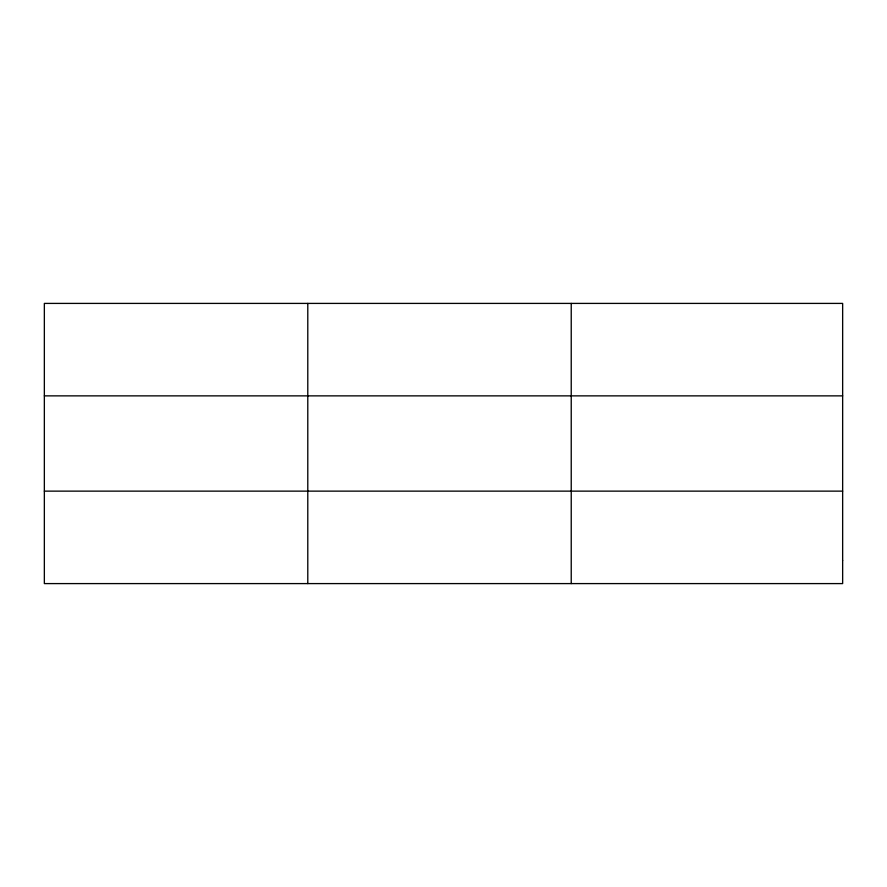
<?xml version="1.0" encoding="UTF-8"?>
<svg xmlns="http://www.w3.org/2000/svg" width="887" height="887" viewBox="0 0 887 887"><rect width="100%" height="100%" fill="white"/><g stroke="black" fill="none" stroke-linecap="round" stroke-linejoin="round"><path stroke-width="1.33" d="M307.789 303.409L307.789 583.591M571.228 303.409L571.228 583.591M44.35 395.868L842.65 395.868M44.35 491.132L842.65 491.132M842.65 560.473L842.65 583.591L44.35 583.591L44.35 303.409L842.65 303.409L842.65 560.473"/></g></svg>
